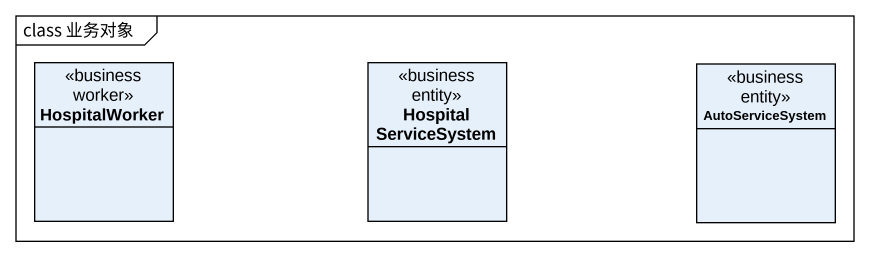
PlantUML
@startuml
mainframe class 业务对象
hide circle
hide empty members
class HospitalWorker <<business worker>>
class HospitalServiceSystem <<business entity>>
class AutoServiceSystem <<business entity>>
@enduml
